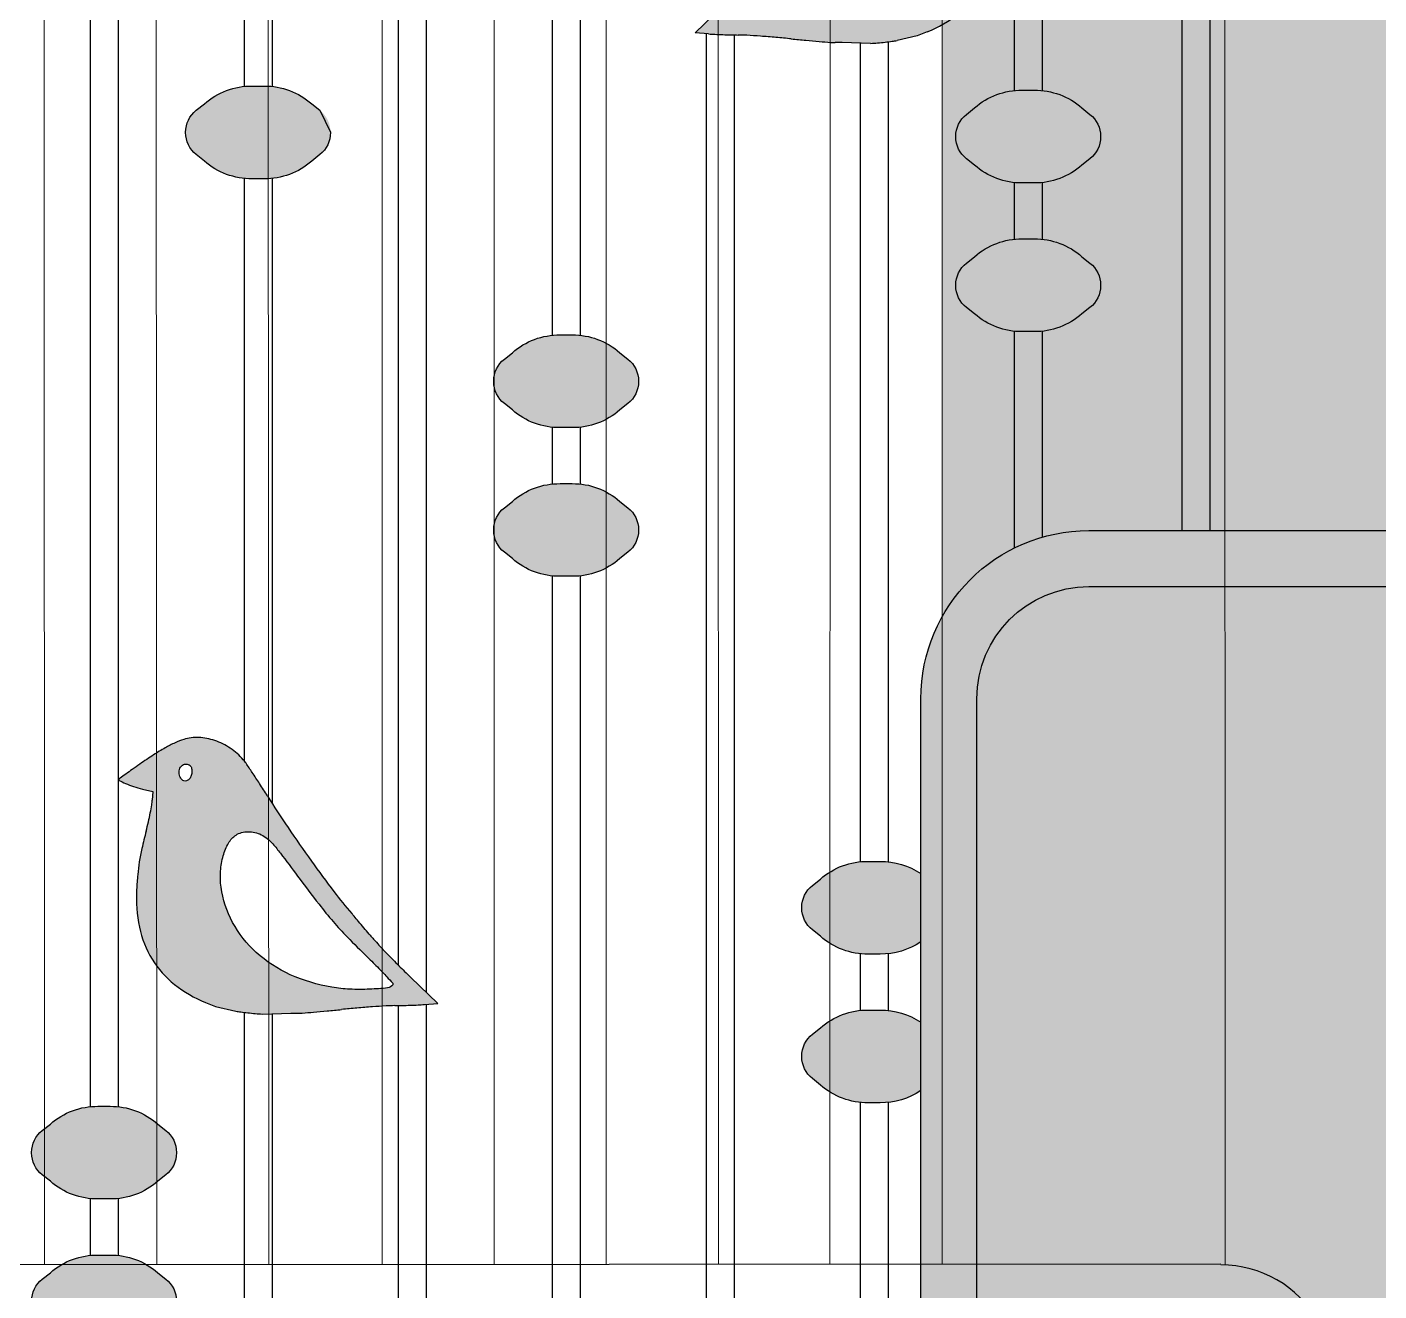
# Model space of a CAD drawing. Header units: millimetres. Extents: x 35877 to 3066687, y -650199 to -40525.
# Drawn here: x 147365.21 to 147389.35, y -179762.83 to -179740.27 of the extents above; entities that cross this region are included whole.
import ezdxf

# ---------------------------------------------------------------- set-up
doc = ezdxf.new("R2010")
doc.units = ezdxf.units.MM
doc.header["$MEASUREMENT"] = 0
for name, color, linetype, lineweight in [('A8_FURNITURE', 32, 'Continuous', 30), ('dim05', 1, 'Continuous', 13), ('Elevation 4.5', 206, 'Continuous', 5), ('FURNITURE', 32, 'Continuous', 9), ('NAME PLATE', 7, 'Continuous', 25)]:
    doc.layers.add(name, color=color, linetype=linetype, lineweight=lineweight)

msp = doc.modelspace()

# ---------------------------------------------------------------- hatches: boundary and pattern name
at = {"layer": 'dim05', "lineweight": 0, "true_color": 0xa47149, "transparency": 33554630}
h = msp.add_hatch(color=35, dxfattribs=at)
h.dxf.hatch_style = 1
h.paths.add_polyline_path([(147392.3251674995, -179711.3997529736), (147346.3330766873, -179711.3997529736), (147346.340726098, -179803.3590777474), (147392.3328169103, -179803.3590777474), (147392.3315776124, -179788.4605452587), (147386.3328169103, -179788.4605452587), (147386.3328169103, -179791.3590777474, -0.4142135623730951), (147383.3328169103, -179794.3590777474), (147355.3352635516, -179794.3590777474, -0.4142135623730951), (147352.3352635516, -179791.3590777474), (147352.3352635516, -179722.3649777924, -0.4142135623730951), (147355.3352635516, -179719.3649777924), (147383.3328169103, -179719.3649777924, -0.4142135623730951), (147386.3328169103, -179722.3649777924), (147386.3328169103, -179749.2606801416), (147392.3283168678, -179749.2606801416)])
h = msp.add_hatch(color=35, dxfattribs=at)
h.dxf.hatch_style = 1
h.paths.add_polyline_path([(147392.3283168678, -179749.2606801416), (147384.1661502436, -179749.2606801416, 0.4142135623730951), (147381.1661502436, -179752.2606801416), (147381.1661502436, -179785.4605452587, 0.4142135623730951), (147384.1661502436, -179788.4605452587), (147392.3315776124, -179788.4605452587), (147392.3314944298, -179787.4605452587), (147384.1661502436, -179787.4605452587, -0.4142135623730951), (147382.1661502436, -179785.4605452587), (147382.1661502436, -179752.2606801416, -0.4142135623730951), (147384.1661502436, -179750.2606801416), (147392.3284000504, -179750.2606801416)])
h = msp.add_hatch(color=35, dxfattribs=at)
h.dxf.hatch_style = 1
h.paths.add_polyline_path([(147392.3284000504, -179750.2606801416), (147384.1661502436, -179750.2606801416, 0.414213562373095), (147382.1661502436, -179752.2606801416), (147382.1661502436, -179785.4605452587, 0.4142135623730951), (147384.1661502436, -179787.4605452587), (147392.3314944298, -179787.4605452587)])
at = {"layer": 'Elevation 4.5', "lineweight": 0, "true_color": 0x000000, "transparency": 33554628}
h = msp.add_hatch(color=18, dxfattribs=at)
h.dxf.hatch_style = 1
edge = h.paths.add_edge_path()
edge.add_arc((147399.4073141215, -179748.7601581318), 22.71277757108558, 507.18851789711357, 507.8382754307384, ccw=False)
edge.add_arc((147394.1272029331, -179745.3558608765), 16.43035654375045, 506.36276235670414, 507.1885178933482, ccw=False)
edge.add_arc((147395.105904978, -179746.0070572031), 17.60590507442646, 505.7126965902337, 506.36267839571167, ccw=False)
edge.add_arc((147381.1170285127, -179736.4690343708), 0.674793347500813, 498.8310564494863, 505.71269656689344, ccw=False)
edge.add_arc((147381.5137451443, -179736.8159538733), 1.201801152872894, 484.0079692633073, 498.83105645645423, ccw=False)
edge.add_arc((147381.4921654534, -179736.7839702627), 1.163218327600577, 468.8201198875571, 484.007969265302, ccw=False)
edge.add_arc((147381.4549291634, -179736.6747211796), 1.047797777297143, 452.784597418169, 468.8200135968284, ccw=False)
edge.add_arc((147381.441058666, -179736.3895470444), 0.7622865198643559, 432.43001919093206, 452.78459742634254, ccw=False)
edge.add_arc((147381.2818520184, -179736.8923438444), 1.289687106465092, 425.01576951251707, 432.4300191824818, ccw=False)
edge.add_arc((147380.7182817354, -179738.1017931858), 2.62399560651567, 420.65778612325323, 425.015769527549, ccw=False)
edge.add_arc((147380.1107307988, -179739.1825696302), 3.863832637452334, 417.08159717631605, 420.65778610862327, ccw=False)
edge.add_arc((147377.52852568, -179743.1712413388), 8.615388727239672, 415.1179514214472, 417.0815971825976, ccw=False)
edge.add_arc((147350.0497832326, -179782.5874069585), 56.66448235709579, 414.95139004013964, 415.11795143395045, ccw=False)
edge.add_arc((147363.5296984054, -179763.3708130617), 33.19140002734221, 414.70247114536494, 414.95138999453985, ccw=False)
edge.add_arc((147342.9120762914, -179792.4927882763), 68.87298886579251, 414.599881686053, 414.7024711920124, ccw=False)
edge.add_arc((147382.6616992296, -179736.5598797369), 0.2543122433924807, 409.23396222174586, 414.5998816835639, ccw=False)
edge.add_arc((147382.8165421685, -179736.380277347), 0.01717651394238802, 298.2086449427716, 409.2339621064502, ccw=False)
edge.add_arc((147382.1381390643, -179735.1155191597), 1.452392192579913, 293.39255604367804, 298.2086449264236, ccw=False)
edge.add_arc((147382.0670158549, -179734.9511045169), 1.631530925651959, 287.9265988577175, 293.39255603968763, ccw=False)
edge.add_arc((147381.9023498802, -179734.442096892), 2.166510967779784, 283.5076512464655, 287.9265988597203, ccw=False)
edge.add_line((147382.4083931378, -179736.5486794313), (147382.2240881805, -179736.5929531681))
edge.add_line((147382.2240881805, -179736.5929531681), (147382.2331373758, -179736.7479395593))
edge.add_arc((147382.9849455685, -179736.7040437106), 0.7530885764697608, 183.3415367850405, 189.8132274063442)
edge.add_arc((147387.6768535605, -179735.8924949337), 5.514665208493895, 189.8132273977349, 191.3045693805245)
edge.add_arc((147388.3275385787, -179735.7624281986), 6.178222552240888, 191.3045063873774, 192.83882660824)
edge.add_arc((147388.5787246621, -179735.7051858225), 6.435848517784304, 192.8387855309574, 194.327813124649)
edge.add_arc((147370.6631408495, -179740.2810738451), 12.0548760364553, 372.79593632246485, 374.32781313336847, ccw=False)
edge.add_arc((147378.5259104309, -179738.4952828632), 3.991862026780903, 369.3030193230325, 372.795936313089, ccw=False)
edge.add_arc((147379.1389145683, -179738.394862079), 3.370687006033028, 365.4349192712607, 369.3029465733015, ccw=False)
edge.add_arc((147375.9882236339, -179738.6946275369), 6.535606071972467, 363.0776751452507, 365.434919261805, ccw=False)
edge.add_arc((147379.9116998852, -179738.4836728624), 2.606462683265474, 348.2130280679449, 363.0776751474744, ccw=False)
edge.add_arc((147380.7074929378, -179738.6497338549), 1.793527977553087, 328.5414436490827, 348.21302806692677, ccw=False)
edge.add_arc((147380.7723888304, -179738.689437569), 1.717449979413286, 308.3756672838874, 328.5414436466636, ccw=False)
edge.add_arc((147380.4452838754, -179738.2763735822), 2.244346087587395, 291.87328044192355, 308.37566728397655, ccw=False)
edge.add_line((147381.2814263463, -179740.3591494053), (147381.1023122526, -179740.4310558002))
edge.add_line((147381.1023122526, -179740.4310558002), (147380.7430629511, -179740.5128554961))
edge.add_arc((147380.4480945137, -179738.9733887682), 1.567470632925063, 277.56564977978604, 280.84665759657577, ccw=False)
edge.add_arc((147379.9050880812, -179734.8850494852), 5.691712875962254, 276.30901441719755, 277.5656498050415, ccw=False)
edge.add_arc((147379.8436417522, -179734.3292772702), 6.250871535311828, 275.0656264996744, 276.3090143952424, ccw=False)
edge.add_arc((147379.9740629832, -179735.8005870328), 4.773792622310335, 273.5437563876856, 275.06562649984016, ccw=False)
edge.add_line((147380.2691348776, -179740.5652516147), (147379.7622951325, -179740.5495378186))
edge.add_line((147379.7622951325, -179740.5495378186), (147379.6363635057, -179740.5495378186))
edge.add_arc((147379.6363635061, -179739.5009615624), 1.048576256143861, 265.59734921097856, 269.99999997773614, ccw=False)
edge.add_arc((147381.8106621596, -179711.2605092123), 29.37260710579882, 265.2029313430513, 265.59734923576883, ccw=False)
edge.add_arc((147381.6070148877, -179713.6876196477), 26.9369681186945, 264.689736578647, 265.20285114690364, ccw=False)
edge.add_arc((147382.5881061526, -179703.1327608433), 37.53732586980061, 264.28949384960623, 264.68967636624086, ccw=False)
edge.add_arc((147376.8801588967, -179760.2131086514), 19.82770500941959, 444.2894938446994, 445.0815518794412)
edge.add_arc((147376.799515898, -179761.1500452042), 20.76810566715427, 445.0815098229188, 445.8465121889648)
edge.add_arc((147376.9634939874, -179758.8918604973), 18.50397515314464, 445.8464822961825, 446.602538210004)
edge.add_arc((147377.8729970716, -179743.5717182185), 3.156859616249403, 446.6025382128933, 449.3996516514537)
edge.add_arc((147377.9896065664, -179732.4432004305), 7.972269097740296, 268.96301938768136, 269.39965163686344, ccw=False)
edge.add_line((147377.8453265298, -179740.4141638501), (147377.1351341249, -179740.3783971254))
edge.add_arc((147361.0108467385, -179723.0700727816), 23.65524752161354, 312.9716816911183, 316.0595494074697)
edge.add_arc((147366.5033069872, -179728.3851678258), 16.01214733226215, 316.1165142699844, 317.103223198142)
edge.add_arc((147375.398110518, -179736.6497969156), 3.870416654803198, 317.1032232022504, 319.9367719981558)
edge.add_arc((147453.9771961048, -179802.7333855224), 98.80242968147073, 499.8483155018872, 499.9367720008196, ccw=False)
edge.add_arc((147440.7656252944, -179791.5879496906), 81.51757089850346, 499.7442981335809, 499.84824900162573, ccw=False)
edge.add_arc((147437.4741675787, -179788.8010489666), 77.20474009557171, 499.6546188707312, 499.7442492773851, ccw=False)
edge.add_arc((147383.1363849082, -179742.6452166186), 5.909891156234724, 499.0555394568858, 499.6546188897753, ccw=False)
edge.add_arc((147372.7980714043, -179733.6758371647), 7.776981894013973, 319.0555394373171, 322.7772869498338)
edge.add_arc((147359.4648835978, -179723.5470635541), 24.52111375975269, 322.7772869481498, 324.358603487159)
edge.add_arc((147357.5719586701, -179722.1897926965), 26.85035160999695, 324.3586034888878, 325.9132567067927)
edge.add_arc((147363.0872240686, -179725.9220473484), 20.19093142486694, 325.9132567050606, 327.8382754334737)
edge = h.paths.add_edge_path(flags=16)
edge.add_arc((147381.5295490251, -179736.2293024672), 0.2322651146118047, 320.0565319747831, 335.5046511043514)
edge.add_arc((147381.5815235187, -179736.2529835134), 0.1751499683182469, 335.5046511316532, 368.709610807853)
edge.add_arc((147381.5907444321, -179736.2515709324), 0.1658214834924032, 368.7096107950683, 403.3021900527262)
edge.add_arc((147381.6283758271, -179736.2161061838), 0.1141120038685766, 403.3021900449339, 446.9972035332137)
edge.add_arc((147381.6290841472, -179736.2026032411), 0.1005904958060329, 446.9972035441938, 494.9999851013681)
edge.add_arc((147381.6256096216, -179736.1991287515), 0.09567680006221069, 494.9999690421509, 528.6741215180718)
edge.add_arc((147381.7854927587, -179736.2311516585), 0.2587353297781608, 528.674121517435, 544.70662123329)
edge.add_arc((147381.798845692, -179736.2300522941), 0.272133442740565, 184.7066212300402, 200.3928668957784)
edge.add_arc((147381.6643850508, -179736.280038704), 0.1286820390840577, 200.3928669125619, 227.8553518017901)
edge.add_arc((147381.6742811951, -179736.2691035667), 0.1434302898713241, 227.8553517775366, 249.4408274158013)
edge.add_arc((147381.6478995305, -179736.3394429938), 0.06830621089635083, 249.4408274535614, 287.0166619993391)
edge.add_arc((147381.6433598876, -179736.3246099199), 0.08381841382622764, 287.016661967595, 320.0565319813447)
edge = h.paths.add_edge_path(flags=16)
edge.add_arc((147380.5611206618, -179737.6391536657), 0.3224896342936749, 416.488537542685, 435.4540182361438)
edge.add_arc((147380.5166327137, -179737.8106080423), 0.4996217341068242, 435.4540182223546, 449.1167772766733)
edge.add_arc((147380.5160498216, -179737.8484180109), 0.5374361954011544, 449.116777292074, 462.3035776651715)
edge.add_arc((147380.5003785707, -179737.7765647213), 0.4638938039961975, 462.3035776448494, 477.0290246828616)
edge.add_arc((147380.5723864389, -179737.9177113125), 0.622347246046015, 477.0290246944884, 488.8525266191497)
edge.add_arc((147380.6841930189, -179738.0565098911), 0.8005767519077509, 488.852526620897, 498.6414718494698)
edge.add_arc((147382.3358663774, -179739.5105324574), 3.00107817356593, 498.6414718435628, 502.7750812498119)
edge.add_arc((147433.7935227384, -179778.6043047275), 67.62470719938264, 502.7750812519495, 503.2057149838819)
edge.add_arc((147345.2000822202, -179712.3417247804), 43.00768952093476, 322.362346444899, 323.20571498449453, ccw=False)
edge.add_arc((147373.4113565424, -179734.0968807731), 7.382378137841509, 319.25591349601183, 322.36234644444687, ccw=False)
edge.add_arc((147374.5129048048, -179735.0458373977), 5.928443046414641, 315.6701561243863, 319.2559134963909, ccw=False)
edge.add_arc((147364.0110603655, -179724.7868318784), 20.60958506176154, 314.2519931123239, 315.6701561233273, ccw=False)
edge.add_arc((147391.3368194058, -179752.8355560049), 18.5494245306522, 494.2519931123489, 495.1327331369088)
edge.add_arc((147381.9277586362, -179743.4699891828), 5.27372242245683, 495.1327331428471, 497.3791390206788)
edge.add_arc((147383.7089012883, -179745.1090310665), 7.694244565161012, 497.379139006891, 498.5496968411185)
edge.add_arc((147377.9577405031, -179740.0297200246), 0.02122358009796283, 498.549696821558, 572.6178815668867)
edge.add_arc((147378.0454812799, -179739.9735688664), 0.125393616470867, 212.6178815554509, 264.115143123585)
edge.add_arc((147378.575477303, -179734.8316124558), 5.294591959775962, 264.1151431314591, 267.5967918650779)
edge.add_arc((147378.5216544697, -179736.1140700541), 4.011005426326134, 267.5967918650412, 272.6627130661531)
edge.add_arc((147378.5827978821, -179737.4287956632), 2.694858799206424, 272.6627130656112, 279.4880150805329)
edge.add_arc((147378.5269229203, -179737.0944704668), 3.033820962743133, 279.4880150801967, 294.1875493503518)
edge.add_arc((147378.8159780872, -179737.7380213684), 2.328334852051495, 294.187549350941, 312.1125866089341)
edge.add_arc((147379.0139505015, -179737.9570250459), 2.033113430747092, 312.1125866110718, 331.436589996265)
edge.add_arc((147379.195347956, -179738.0557731526), 1.826579595609213, 331.436513702412, 352.379205025697)
edge.add_arc((147379.5936612732, -179738.1090666411), 1.424716814798801, 352.3792050319467, 363.8392714698197)
edge.add_arc((147379.7068576341, -179738.1014702145), 1.311265848237073, 363.8392714641251, 376.0342070607451)
edge.add_arc((147379.9629098462, -179738.0278829567), 1.044849219870216, 376.0342070657481, 389.5828357131268)
edge.add_arc((147380.5089875372, -179737.717883999), 0.4169159444802546, 389.5828357105138, 416.4885375356303)
h = msp.add_hatch(color=18, dxfattribs=at)
h.dxf.hatch_style = 1
h.paths.add_polyline_path([(147370.6272885069, -179742.1577721737, 0.2335693837455621), (147370.4372551172, -179741.7576322076), (147370.2925854492, -179741.6433328253, 0.1866468864992518), (147369.4425126736, -179741.3268363353), (147369.2261794486, -179741.3268363353, 0.1866468864992447), (147368.3761066731, -179741.6433328253), (147368.231437005, -179741.7576322076, 0.2294381312187929), (147368.0414036153, -179742.149959495, 0.2335693837448415), (147368.231437005, -179742.5500994612), (147368.3761066731, -179742.6643988435, 0.1866468864992493), (147369.2261794486, -179742.9808953334), (147369.4425126736, -179742.9808953334, 0.1866468864992456), (147370.2925854492, -179742.6643988435), (147370.4372551172, -179742.5500994612, 0.2294381312761698)])
h = msp.add_hatch(color=18, dxfattribs=at)
h.dxf.hatch_style = 1
h.paths.add_polyline_path([(147384.376269073, -179742.2238906581, 0.2335693837455621), (147384.1862356833, -179741.823750692), (147384.0415660153, -179741.7094513097, 0.1866468864992518), (147383.1914932397, -179741.3929548197), (147382.9751600147, -179741.3929548197, 0.1866468864992447), (147382.1250872391, -179741.7094513097), (147381.9804175711, -179741.823750692, 0.2294381312187929), (147381.7903841814, -179742.2160779794, 0.2335693837448415), (147381.9804175711, -179742.6162179456), (147382.1250872391, -179742.7305173278, 0.1866468864992493), (147382.9751600147, -179743.0470138178), (147383.1914932397, -179743.0470138178, 0.1866468864992456), (147384.0415660153, -179742.7305173278), (147384.1862356832, -179742.6162179456, 0.2294381312761698)])
h = msp.add_hatch(color=18, dxfattribs=at)
h.dxf.hatch_style = 1
h.paths.add_polyline_path([(147384.376269073, -179744.8779496562, 0.2335693837455621), (147384.1862356833, -179744.47780969), (147384.0415660153, -179744.3635103077, 0.1866468864992518), (147383.1914932397, -179744.0470138178), (147382.9751600147, -179744.0470138178, 0.1866468864992447), (147382.1250872391, -179744.3635103077), (147381.9804175711, -179744.4778096901, 0.2294381312187929), (147381.7903841814, -179744.8701369775, 0.2335693837448415), (147381.9804175711, -179745.2702769436), (147382.1250872391, -179745.3845763259, 0.1866468864992493), (147382.9751600147, -179745.7010728159), (147383.1914932397, -179745.7010728159, 0.1866468864992456), (147384.0415660153, -179745.3845763259), (147384.1862356832, -179745.2702769437, 0.2294381312761698)])
h = msp.add_hatch(color=18, dxfattribs=at)
h.dxf.hatch_style = 1
h.paths.add_polyline_path([(147376.1268807333, -179746.5917741835, 0.2335693837455621), (147375.9368473437, -179746.1916342174), (147375.7921776756, -179746.0773348351, 0.1866468864992518), (147374.9421049001, -179745.7608383452), (147374.7257716751, -179745.7608383452, 0.1866468864992447), (147373.8756988995, -179746.0773348351), (147373.7310292315, -179746.1916342174, 0.2294381312187929), (147373.5409958418, -179746.5839615049, 0.2335693837448415), (147373.7310292315, -179746.984101471), (147373.8756988995, -179747.0984008533, 0.1866468864992493), (147374.7257716751, -179747.4148973432), (147374.9421049001, -179747.4148973432, 0.1866468864992456), (147375.7921776756, -179747.0984008533), (147375.9368473436, -179746.9841014711, 0.2294381312761698)])
h = msp.add_hatch(color=18, dxfattribs=at)
h.dxf.hatch_style = 1
h.paths.add_polyline_path([(147376.1268807333, -179749.2536458603, 0.2335693837455621), (147375.9368473437, -179748.8535058942), (147375.7921776756, -179748.7392065119, 0.1866468864992518), (147374.9421049001, -179748.422710022), (147374.7257716751, -179748.422710022, 0.1866468864992447), (147373.8756988995, -179748.7392065119), (147373.7310292315, -179748.8535058942, 0.2294381312187929), (147373.5409958418, -179749.2458331817, 0.2335693837448415), (147373.7310292315, -179749.6459731478), (147373.8756988995, -179749.7602725301, 0.1866468864992493), (147374.7257716751, -179750.07676902), (147374.9421049001, -179750.07676902, 0.1866468864992456), (147375.7921776756, -179749.7602725301), (147375.9368473436, -179749.6459731479, 0.2294381312761698)])
h = msp.add_hatch(color=18, dxfattribs=at)
h.dxf.hatch_style = 1
edge = h.paths.add_edge_path()
edge.add_arc((147350.2721545827, -179766.084591326), 22.71277757108558, 32.16172456926157, 32.81148210288643)
edge.add_arc((147355.5522657711, -179762.6802940706), 16.43035654375045, 32.81148210665176, 33.63723764329593)
edge.add_arc((147354.5735637262, -179763.3314903973), 17.60590507442646, 33.63732160428831, 34.28730340976625)
edge.add_arc((147368.5624401914, -179753.793467565), 0.674793347500813, 34.28730343310656, 41.16894355051372)
edge.add_arc((147368.1657235599, -179754.1403870675), 1.201801152872894, 41.16894354354579, 55.9920307366927)
edge.add_arc((147368.1873032507, -179754.1084034568), 1.163218327600577, 55.99203073469801, 71.17988011244289)
edge.add_arc((147368.2245395407, -179753.9991543738), 1.047797777297143, 71.1799864031716, 87.21540258183099)
edge.add_arc((147368.2384100382, -179753.7139802385), 0.7622865198643559, 87.21540257365744, 107.569980809068)
edge.add_arc((147368.3976166858, -179754.2167770386), 1.289687106465092, 107.5699808175182, 114.984230487483)
edge.add_arc((147368.9611869688, -179755.42622638), 2.62399560651567, 114.984230472451, 119.3422138767468)
edge.add_arc((147369.5687379053, -179756.5070028244), 3.863832637452334, 119.3422138913767, 122.918402823684)
edge.add_arc((147372.1509430241, -179760.495674533), 8.615388727239672, 122.9184028174024, 124.8820485785528)
edge.add_arc((147399.6296854716, -179799.9118401526), 56.66448235709579, 124.8820485660495, 125.0486099598604)
edge.add_arc((147386.1497702987, -179780.6952462559), 33.19140002734221, 125.0486100054601, 125.297528854635)
edge.add_arc((147406.7673924128, -179809.8172214705), 68.87298886579251, 125.2975288079876, 125.400118313947)
edge.add_arc((147367.0177694746, -179753.884312931), 0.2543122433924807, 125.400118316436, 130.7660377782542)
edge.add_arc((147366.8629265356, -179753.7047105412), 0.01717651394238802, 130.7660378935498, 241.7913550572283)
edge.add_arc((147367.5413296398, -179752.4399523539), 1.452392192579913, 241.7913550735764, 246.6074439563219)
edge.add_arc((147367.6124528493, -179752.2755377111), 1.631530925651959, 246.6074439603124, 252.0734011422824)
edge.add_arc((147367.7771188239, -179751.7665300861), 2.166510967779784, 252.0734011402797, 256.4923487535344)
edge.add_line((147367.2710755664, -179753.8731126254), (147367.4553805236, -179753.9173863622))
edge.add_line((147367.4553805236, -179753.9173863622), (147367.4463313283, -179754.0723727534))
edge.add_arc((147366.6945231357, -179754.0284769047), 0.7530885764697608, 350.1867725936558, 356.65846321495945, ccw=False)
edge.add_arc((147362.0026151437, -179753.2169281279), 5.514665208493895, 348.6954306194755, 350.18677260226514, ccw=False)
edge.add_arc((147361.3519301255, -179753.0868613927), 6.178222552240888, 347.16117339176003, 348.6954936126226, ccw=False)
edge.add_arc((147361.1007440421, -179753.0296190166), 6.435848517784304, 345.672186875351, 347.1612144690426, ccw=False)
edge.add_arc((147379.0163278546, -179757.6055070392), 12.0548760364553, 165.6721868666316, 167.2040636775351)
edge.add_arc((147371.1535582733, -179755.8197160574), 3.991862026780903, 167.204063686911, 170.6969806769675)
edge.add_arc((147370.5405541358, -179755.7192952732), 3.370687006033028, 170.6970534266985, 174.5650807287393)
edge.add_arc((147373.6912450703, -179756.0190607311), 6.535606071972467, 174.565080738195, 176.9223248547493)
edge.add_arc((147369.767768819, -179755.8081060566), 2.606462683265474, 176.9223248525256, 191.7869719320551)
edge.add_arc((147368.9719757664, -179755.974167049), 1.793527977553087, 191.7869719330732, 211.4585563509173)
edge.add_arc((147368.9070798737, -179756.0138707632), 1.717449979413286, 211.4585563533364, 231.6243327161126)
edge.add_arc((147369.2341848288, -179755.6008067763), 2.244346087587395, 231.6243327160234, 248.1267195580764)
edge.add_line((147368.3980423578, -179757.6835825994), (147368.5771564515, -179757.7554889944))
edge.add_line((147368.5771564515, -179757.7554889944), (147368.9364057531, -179757.8372886902))
edge.add_arc((147369.2313741904, -179756.2978219624), 1.567470632925063, 259.1533424034242, 262.434350220214)
edge.add_arc((147369.7743806229, -179752.2094826793), 5.691712875962254, 262.4343501949585, 263.6909855828025)
edge.add_arc((147369.8358269519, -179751.6537104643), 6.250871535311828, 263.6909856047576, 264.9343735003256)
edge.add_arc((147369.705405721, -179753.125020227), 4.773792622310335, 264.9343735001598, 266.4562436123144)
edge.add_line((147369.4103338265, -179757.8896848089), (147369.9171735717, -179757.8739710127))
edge.add_line((147369.9171735717, -179757.8739710127), (147370.0431051984, -179757.8739710127))
edge.add_arc((147370.043105198, -179756.8253947566), 1.048576256143861, 270.0000000222639, 274.4026507890214)
edge.add_arc((147367.8688065445, -179728.5849424065), 29.37260710579882, 274.4026507642312, 274.7970686569487)
edge.add_arc((147368.0724538165, -179731.0120528419), 26.9369681186945, 274.7971488530964, 275.310263421353)
edge.add_arc((147367.0913625515, -179720.4571940374), 37.53732586980061, 275.3103236337591, 275.7105061503938)
edge.add_arc((147372.7993098074, -179777.5375418456), 19.82770500941959, 94.91844812055871, 95.7105061553006, ccw=False)
edge.add_arc((147372.8799528061, -179778.4744783984), 20.76810566715427, 94.15348781103518, 94.9184901770812, ccw=False)
edge.add_arc((147372.7159747168, -179776.2162936914), 18.50397515314464, 93.39746178999599, 94.1535177038175, ccw=False)
edge.add_arc((147371.8064716325, -179760.8961514126), 3.156859616249403, 90.60034834854628, 93.39746178710669, ccw=False)
edge.add_arc((147371.6898621377, -179749.7676336246), 7.972269097740296, 270.6003483631366, 271.0369806123186)
edge.add_line((147371.8341421743, -179757.7385970443), (147372.5443345793, -179757.7028303195))
edge.add_arc((147388.6686219657, -179740.3945059757), 23.65524752161354, 223.9404505925304, 227.0283183088817, ccw=False)
edge.add_arc((147383.176161717, -179745.70960102), 16.01214733226215, 222.896776801858, 223.8834857300156, ccw=False)
edge.add_arc((147374.2813581861, -179753.9742301098), 3.870416654803198, 220.0632280018442, 222.8967767977496, ccw=False)
edge.add_arc((147295.7022725994, -179820.0578187165), 98.80242968147073, 40.06322799918034, 40.1516844981128)
edge.add_arc((147308.9138434098, -179808.9123828848), 81.51757089850346, 40.15175099837433, 40.25570186641909)
edge.add_arc((147312.2053011254, -179806.1254821608), 77.20474009557171, 40.25575072261492, 40.34538112926886)
edge.add_arc((147366.543083796, -179759.9696498128), 5.909891156234724, 40.3453811102247, 40.94446054311418)
edge.add_arc((147376.8813972998, -179751.0002703588), 7.776981894013973, 217.2227130501662, 220.944460562683, ccw=False)
edge.add_arc((147390.2145851064, -179740.8714967483), 24.52111375975269, 215.641396512841, 217.2227130518501, ccw=False)
edge.add_arc((147392.1075100341, -179739.5142258907), 26.85035160999695, 214.0867432932073, 215.6413965111122, ccw=False)
edge.add_arc((147386.5922446356, -179743.2464805425), 20.19093142486694, 212.1617245665263, 214.0867432949394, ccw=False)
edge = h.paths.add_edge_path(flags=16)
edge.add_arc((147368.1499196791, -179753.5537356613), 0.2322651146118047, 204.4953488956486, 219.9434680252169, ccw=False)
edge.add_arc((147368.0979451855, -179753.5774167076), 0.1751499683182469, 171.290389192147, 204.4953488683468, ccw=False)
edge.add_arc((147368.0887242721, -179753.5760041265), 0.1658214834924032, 136.6978099472737, 171.2903892049318, ccw=False)
edge.add_arc((147368.0510928771, -179753.540539378), 0.1141120038685766, 93.00279646678632, 136.6978099550661, ccw=False)
edge.add_arc((147368.050384557, -179753.5270364352), 0.1005904958060329, 45.000014898631775, 93.00279645580622, ccw=False)
edge.add_arc((147368.0538590826, -179753.5235619457), 0.09567680006221069, 11.325878481928214, 45.00003095784922, ccw=False)
edge.add_arc((147367.8939759455, -179753.5555848527), 0.2587353297781608, -4.7066212332899795, 11.325878482564974, ccw=False)
edge.add_arc((147367.8806230121, -179753.5544854882), 0.272133442740565, 339.6071331042216, 355.2933787699598, ccw=False)
edge.add_arc((147368.0150836533, -179753.6044718982), 0.1286820390840577, 312.14464819820995, 339.6071330874381, ccw=False)
edge.add_arc((147368.0051875091, -179753.5935367608), 0.1434302898713241, 290.55917258419873, 312.14464822246345, ccw=False)
edge.add_arc((147368.0315691736, -179753.663876188), 0.06830621089635083, 252.9833380006609, 290.55917254643856, ccw=False)
edge.add_arc((147368.0361088166, -179753.6490431141), 0.08381841382622764, 219.9434680186553, 252.98333803240502, ccw=False)
edge = h.paths.add_edge_path(flags=16)
edge.add_arc((147369.1183480423, -179754.9635868599), 0.3224896342936749, 104.54598176385619, 123.51146245731499, ccw=False)
edge.add_arc((147369.1628359904, -179755.1350412365), 0.4996217341068242, 90.8832227233267, 104.5459817776453, ccw=False)
edge.add_arc((147369.1634188826, -179755.172851205), 0.5374361954011544, 77.69642233482853, 90.88322270792588, ccw=False)
edge.add_arc((147369.1790901335, -179755.1009979154), 0.4638938039961975, 62.970975317138425, 77.69642235515062, ccw=False)
edge.add_arc((147369.1070822653, -179755.2421445066), 0.622347246046015, 51.14747338085027, 62.970975305511615, ccw=False)
edge.add_arc((147368.9952756853, -179755.3809430853), 0.8005767519077509, 41.35852815053022, 51.14747337910302, ccw=False)
edge.add_arc((147367.3436023267, -179756.8349656516), 3.00107817356593, 37.224918750188124, 41.3585281564371, ccw=False)
edge.add_arc((147315.8859459658, -179795.9287379217), 67.62470719938264, 36.79428501611818, 37.22491874805053, ccw=False)
edge.add_arc((147404.4793864839, -179729.6661579746), 43.00768952093476, 216.7942850155055, 217.637653555101)
edge.add_arc((147376.2681121618, -179751.4213139672), 7.382378137841509, 217.6376535555531, 220.7440865039881)
edge.add_arc((147375.1665638993, -179752.3702705919), 5.928443046414641, 220.7440865036091, 224.3298438756137)
edge.add_arc((147385.6684083386, -179742.1112650725), 20.60958506176154, 224.3298438766727, 225.7480068876762)
edge.add_arc((147358.3426492983, -179770.1599891991), 18.5494245306522, 44.86726686309112, 45.748006887651115, ccw=False)
edge.add_arc((147367.7517100679, -179760.794422377), 5.27372242245683, 42.62086097932121, 44.86726685715291, ccw=False)
edge.add_arc((147365.9705674159, -179762.4334642606), 7.694244565161012, 41.450303158881525, 42.62086099310898, ccw=False)
edge.add_arc((147371.7217282011, -179757.3541532187), 0.02122358009796283, -32.61788156688658, 41.45030317844203, ccw=False)
edge.add_arc((147371.6339874243, -179757.2980020605), 0.125393616470867, 275.88485687641503, 327.3821184445491, ccw=False)
edge.add_arc((147371.1039914011, -179752.15604565), 5.294591959775962, 272.4032081349221, 275.8848568685409, ccw=False)
edge.add_arc((147371.1578142344, -179753.4385032483), 4.011005426326134, 267.33728693384694, 272.40320813495885, ccw=False)
edge.add_arc((147371.096670822, -179754.7532288574), 2.694858799206424, 260.5119849194672, 267.33728693438877, ccw=False)
edge.add_arc((147371.1525457839, -179754.418903661), 3.033820962743133, 245.8124506496482, 260.51198491980324, ccw=False)
edge.add_arc((147370.863490617, -179755.0624545625), 2.328334852051495, 227.8874133910659, 245.81245064905892, ccw=False)
edge.add_arc((147370.6655182027, -179755.2814582401), 2.033113430747092, 208.563410003735, 227.8874133889282, ccw=False)
edge.add_arc((147370.4841207482, -179755.3802063467), 1.826579595609213, 187.620794974303, 208.563486297588, ccw=False)
edge.add_arc((147370.085807431, -179755.4334998353), 1.424716814798801, 176.1607285301803, 187.6207949680533, ccw=False)
edge.add_arc((147369.9726110701, -179755.4259034087), 1.311265848237073, 163.965792939255, 176.1607285358748, ccw=False)
edge.add_arc((147369.7165588579, -179755.3523161509), 1.044849219870216, 150.4171642868732, 163.9657929342519, ccw=False)
edge.add_arc((147369.170481167, -179755.0423171931), 0.4169159444802546, 123.51146246436971, 150.4171642894861, ccw=False)
h = msp.add_hatch(color=18, dxfattribs=at)
h.dxf.hatch_style = 1
h.paths.add_polyline_path([(147381.1661502436, -179755.3829084984, 0.1540341310282323), (147380.4416971265, -179755.1643258437), (147380.2253639015, -179755.1643258437, 0.1866468864992425), (147379.3752911259, -179755.4808223336), (147379.2306214579, -179755.5951217159, 0.2294381312187928), (147379.0405880682, -179755.9874490034, 0.2335693837448415), (147379.2306214579, -179756.3875889695), (147379.3752911259, -179756.5018883518, 0.1866468864992494), (147380.2253639015, -179756.8183848417), (147380.4416971265, -179756.8183848417, 0.154034131035368), (147381.1661502436, -179756.599802187)])
h = msp.add_hatch(color=18, dxfattribs=at)
h.dxf.hatch_style = 1
h.paths.add_polyline_path([(147381.1661502436, -179758.0291548178, 0.1540341310282323), (147380.4416971265, -179757.8105721631), (147380.2253639015, -179757.8105721631, 0.1866468864992425), (147379.3752911259, -179758.127068653), (147379.2306214579, -179758.2413680353, 0.2294381312187928), (147379.0405880682, -179758.6336953228, 0.2335693837448415), (147379.2306214579, -179759.0338352889), (147379.3752911259, -179759.1481346712, 0.1866468864992494), (147380.2253639015, -179759.4646311611), (147380.4416971265, -179759.4646311611, 0.154034131035368), (147381.1661502436, -179759.2460485064)])
h = msp.add_hatch(color=18, dxfattribs=at)
h.dxf.hatch_style = 1
h.paths.add_polyline_path([(147367.8774923937, -179760.3672255314, 0.2335693837455621), (147367.687459004, -179759.9670855653), (147367.542789336, -179759.852786183, 0.1866468864992518), (147366.6927165604, -179759.536289693), (147366.4763833354, -179759.536289693, 0.1866468864992447), (147365.6263105599, -179759.852786183), (147365.4816408918, -179759.9670855653, 0.2294381312187929), (147365.2916075021, -179760.3594128527, 0.2335693837448415), (147365.4816408918, -179760.7595528189), (147365.6263105599, -179760.8738522012, 0.1866468864992493), (147366.4763833354, -179761.1903486911), (147366.6927165604, -179761.1903486911, 0.1866468864992456), (147367.542789336, -179760.8738522012), (147367.687459004, -179760.7595528189, 0.2294381312761698)])
h = msp.add_hatch(color=18, dxfattribs=at)
h.dxf.hatch_style = 1
h.paths.add_polyline_path([(147367.8773237627, -179763.0201133558, 0.2335693837455621), (147367.6872903731, -179762.6199733897), (147367.542620705, -179762.5056740074, 0.1866468864992518), (147366.6925479294, -179762.1891775175), (147366.4762147045, -179762.1891775175, 0.1866468864992447), (147365.6261419289, -179762.5056740074), (147365.4814722608, -179762.6199733897, 0.2294381312187929), (147365.2914388712, -179763.0123006772, 0.2335693837448415), (147365.4814722608, -179763.4124406433), (147365.6261419289, -179763.5267400256, 0.1866468864992493), (147366.4762147045, -179763.8432365155), (147366.6925479294, -179763.8432365155, 0.1866468864992456), (147367.542620705, -179763.5267400256), (147367.687290373, -179763.4124406434, 0.2294381312761698)])
at = {"layer": 'NAME PLATE', "lineweight": 0, "true_color": 0x000000, "transparency": 33554687}
h = msp.add_hatch(color=18, dxfattribs=at)
h.dxf.hatch_style = 1
h.set_gradient(color1=(153, 155, 55), color2=(229, 232, 120), name='INVCYLINDER')
h.paths.add_polyline_path([(147386.5848422192, -179724.4331572106, 0.4109880837196706), (147381.5476447298, -179719.4511910097), (147381.5476447298, -179762.3972749645), (147386.5848422192, -179762.3936251742)], flags=17)
h.paths.add_polyline_path([(147386.5850094371, -179766.4111629302, 0.9852287181319922), (147386.5226064458, -179762.4127009826), (147381.5476447298, -179762.3972749645), (147381.5476447298, -179789.3580342925), (147357.4855009232, -179789.3580342925), (147357.4855009232, -179719.4508876503, 0.4142438736979137), (147352.5028196509, -179724.4331572536), (147352.455553519, -179789.3826911348, 0.4139882622943566), (147357.4555520395, -179794.3865375537), (147381.5048659361, -179794.4050383065, 0.4196556007892562), (147386.6135037284, -179789.377809019)])

# ---------------------------------------------------------------- linework, layer by layer
at = {"layer": 'A8_FURNITURE', "linetype": 'ByBlock', "lineweight": 15, "transparency": 33554687}
for p, q in [((147365.5239728932, -179762.3627316185), (147365.5101484476, -179719.404435046, -487.9421630689676)), ((147367.5239728157, -179762.3621749048), (147367.510148672, -179719.4045679915, -487.9134593371583)), ((147369.5239727383, -179762.361618191), (147369.5101488963, -179719.404700937, -487.884758061)), ((147371.5460764087, -179719.4048362706, 2.387592677821921), (147371.5493715744, -179762.3615854691)), ((147373.5460768116, -179719.4049692161, 2.386277242904157), (147373.5493721138, -179762.3632447592)), ((147375.5460773075, -179719.4051021616, 2.384537402067849), (147375.5493734208, -179762.3676616167)), ((147377.5468291981, -179719.4052351571, -0.1817113195797617), (147377.553613931, -179762.3533723591, -160.2193061978)), ((147379.5448158902, -179762.3516755908, -160.2096370109974), (147379.5475851222, -179719.4053681528, -0.182592512647517)), ((147386.5847825531, -179724.3858714471, -42.33362148404757), (147386.6015441689, -179762.3663314111, -172.4779544589025))]:
    msp.add_line(p, q, dxfattribs=at)
at = {"layer": 'A8_FURNITURE', "linetype": 'ByBlock', "transparency": 33554687}
msp.add_line((147363.5245211989, -179762.3623931173, 0.1018996002810582), (147386.5236929953, -179762.3457286614), dxfattribs=at)
at = {"layer": 'A8_FURNITURE', "linetype": 'ByBlock', "lineweight": 15, "transparency": 33554687}
msp.add_lwpolyline([(147381.5448152437, -179762.349971326), (147381.5475850639, -179719.4055010982)], dxfattribs=at)
at = {"layer": 'A8_FURNITURE', "linetype": 'ByBlock', "transparency": 33554687}
msp.add_arc((147386.5236929953, -179764.36481556), 1.999999924652877, 269.9840513279892, 90, dxfattribs=at)
at = {"layer": 'Elevation 4.5', "color": 18, "lineweight": 30, "true_color": 0x000000, "transparency": 33554687}
for p, q in [((147366.3345499479, -179719.8649777924), (147366.3345499479, -179752.3410726498)), ((147366.8345499479, -179719.8649777924), (147366.8345499479, -179748.1861331124)), ((147371.8341421743, -179721.9297396089), (147371.8341421743, -179757.0124973377)), ((147372.3341421743, -179721.9297396089), (147372.3341421743, -179757.4998589045)), ((147382.8333266272, -179727.5944371949), (147382.8333266272, -179741.4069919509)), ((147383.3333266272, -179727.6118115953), (147383.3333266272, -179741.4069919508)), ((147369.0843460611, -179729.4199573883), (147369.0843460611, -179741.3330607878)), ((147369.5843460611, -179729.4030292508), (147369.5843460611, -179741.3330607877)), ((147374.5839382875, -179734.8462558144), (147374.5839382875, -179741.0447278958)), ((147375.0839382875, -179734.8462558144), (147375.0839382875, -179741.0277997584)), ((147377.1351341249, -179740.3783971254), (147377.6259228477, -179739.904469052)), ((147377.3757941423, -179740.3951970857), (147377.1351341249, -179740.3783971254)), ((147377.3337344008, -179740.3922609853), (147377.3337344008, -179763.3994282343)), ((147381.2814248372, -179740.3591500111), (147381.1023122526, -179740.4310558002)), ((147377.8337344008, -179740.4139455923), (147377.8337344008, -179763.3994282343)), ((147379.7622951325, -179740.5495378186), (147379.6363624646, -179740.5495378186)), ((147380.2691348777, -179740.5652516147), (147379.7622951325, -179740.5495378186)), ((147380.083530514, -179740.5594972335), (147380.083530514, -179755.1705502961)), ((147380.5835305139, -179740.5361831172), (147380.583530514, -179755.1705502961)), ((147381.1023122526, -179740.4310558002), (147380.7430629511, -179740.5128554961)), ((147366.3345499479, -179741.0435991719), (147366.3345499479, -179752.3410726498)), ((147366.8345499479, -179741.0402992337), (147366.8345499479, -179752.3036973532)), ((147374.5839382875, -179741.0447278958), (147374.5839382875, -179745.7748754763)), ((147375.0839382875, -179741.0277997584), (147375.0839382875, -179745.7748754763)), ((147369.0843460611, -179742.974670881), (147369.0843460611, -179753.3657289474)), ((147369.5843460611, -179742.974670881), (147369.5843460611, -179754.1278911994)), ((147382.8333266272, -179743.0486020441), (147382.8333266272, -179744.0610509489)), ((147383.3333266272, -179743.0486020441), (147383.3333266272, -179744.0610509489)), ((147382.8333266272, -179745.7026610422), (147382.8333266272, -179749.573008062)), ((147383.3333266272, -179745.7026610422), (147383.3333266272, -179749.3785967244)), ((147374.5839382875, -179747.4164855695), (147374.5839382875, -179748.4289344744)), ((147375.0839382875, -179747.4164855695), (147375.0839382875, -179748.4289344744)), ((147374.5839382875, -179750.0705445676), (147374.5839382875, -179760.8490358703)), ((147375.0839382875, -179750.0705445676), (147375.0839382875, -179760.8494811018)), ((147366.3345499479, -179752.3410726498), (147366.3345499479, -179759.5425141454)), ((147366.8345499479, -179752.3036973532), (147366.8345499479, -179759.5425141454)), ((147367.2710751618, -179753.8731125282), (147367.4553805236, -179753.9173863622)), ((147367.4553805236, -179753.9173863622), (147367.4463313674, -179754.0723720849)), ((147371.8341421743, -179754.7877744384), (147371.8341421743, -179757.0124973377)), ((147372.3341421743, -179754.6620933716), (147372.3341421743, -179757.4998589045)), ((147375.0839382875, -179755.8674370296), (147375.0839382876, -179765.2953148955)), ((147374.5839382875, -179756.1305292917), (147374.5839382875, -179765.334684699)), ((147380.083530514, -179756.8121603893), (147380.083530514, -179757.8246092942)), ((147380.583530514, -179756.8121603893), (147380.583530514, -179757.8246092941)), ((147372.5443345793, -179757.7028303195), (147372.0535458564, -179757.2289022461)), ((147368.3980438669, -179757.6835832052), (147368.5771564515, -179757.7554889944)), ((147368.5771564515, -179757.7554889944), (147368.9364057531, -179757.8372886902)), ((147371.8341421743, -179757.7385970443), (147371.8341421743, -179762.643943092)), ((147371.8341421743, -179757.7385970443), (147371.8341421743, -179762.643943092)), ((147372.3036745618, -179757.7196302799), (147372.5443345793, -179757.7028303195)), ((147372.3341421743, -179757.7175034012), (147372.3341421743, -179762.5320983271)), ((147372.3341421743, -179757.7175034011), (147372.3341421743, -179762.5320983271)), ((147369.0843460611, -179757.8592125636), (147369.0843460611, -179793.8465463402)), ((147369.4103338265, -179757.8896848089), (147369.9171735717, -179757.8739710127)), ((147369.5843460611, -179757.884289824), (147369.5843460611, -179793.8590777474)), ((147369.9171735717, -179757.8739710127), (147370.0431062396, -179757.8739710127)), ((147380.083530514, -179759.4662193874), (147380.083530514, -179774.5517245567)), ((147380.583530514, -179759.4662193874), (147380.583530514, -179774.5517245566)), ((147366.3345499479, -179761.1841242387), (147366.3345499479, -179762.1965731435)), ((147366.8345499479, -179761.1841242386), (147366.8345499479, -179762.1965731435)), ((147372.3341421743, -179762.5320983271), (147372.3341421743, -179770.5111394426)), ((147371.8341421743, -179762.643943092), (147371.8341421743, -179770.5012571922))]:
    msp.add_line(p, q, dxfattribs=at)
for points in [[(147385.8328169103, -179749.2606801416), (147385.8328169103, -179722.3649777924, 0.4142135623730951), (147383.3328169103, -179719.8649777924), (147355.3352635516, -179719.8649777924, 0.4142135623730951), (147352.8352635516, -179722.3649777924), (147352.8352635516, -179791.3590777474, 0.4142135623730951), (147355.3352635516, -179793.8590777474), (147383.3328169103, -179793.8590777474, 0.4142135623730951), (147385.8328169103, -179791.3590777474), (147385.8328169103, -179788.4605452587)], [(147381.1661502436, -179756.599802187, -0.1540341310353647), (147380.4416971265, -179756.8183848417), (147380.2253639015, -179756.8183848417, -0.1866468864992491), (147379.3752911259, -179756.5018883518), (147379.2306214579, -179756.3875889695, -0.2294381312374742), (147379.0405880682, -179755.995261682), (147379.0405880682, -179755.9874490034, -0.2294381312374741), (147379.2306214579, -179755.5951217159), (147379.3752911259, -179755.4808223336, -0.1866468864992491), (147380.2253639015, -179755.1643258437), (147380.4416971265, -179755.1643258437, -0.1540341310282269), (147381.1661502436, -179755.3829084984)], [(147381.1661502436, -179759.253861185, -0.1540341310315644), (147380.4416971265, -179759.4724438398), (147380.2253639015, -179759.4724438398, -0.1866468864992491), (147379.3752911259, -179759.1559473498), (147379.2306214579, -179759.0416479676, -0.2294381312374742), (147379.0405880682, -179758.6493206801), (147379.0405880682, -179758.6415080014, -0.2294381312374741), (147379.2306214579, -179758.249180714), (147379.3752911259, -179758.1348813317, -0.1866468864992491), (147380.2253639015, -179757.8183848417), (147380.4416971265, -179757.8183848417, -0.1540341310319655), (147381.1661502436, -179758.0369674965)]]:
    msp.add_lwpolyline(points, format="xyb", dxfattribs=at)
for points in [[(147370.6272885069, -179742.149959495), (147370.6272885069, -179742.1577721737, -0.2294381312374742), (147370.4372551173, -179742.5500994612), (147370.2925854492, -179742.6643988435, -0.1866468864992491), (147369.4425126736, -179742.9808953334), (147369.2261794487, -179742.9808953334, -0.1866468864992491), (147368.3761066731, -179742.6643988435), (147368.231437005, -179742.5500994612, -0.2294381312374742), (147368.0414036154, -179742.1577721737), (147368.0414036154, -179742.149959495, -0.2294381312374741), (147368.2314370051, -179741.7576322076), (147368.3761066731, -179741.6433328253, -0.1866468864992491), (147369.2261794487, -179741.3268363353), (147369.4425126736, -179741.3268363353, -0.1866468864992491), (147370.2925854492, -179741.6433328253), (147370.4372551173, -179741.7576322076)], [(147384.376269073, -179742.2238906581), (147384.376269073, -179742.2317033368, -0.2294381312374742), (147384.1862356833, -179742.6240306243), (147384.0415660153, -179742.7383300066, -0.1866468864992491), (147383.1914932397, -179743.0548264965), (147382.9751600147, -179743.0548264965, -0.1866468864992491), (147382.1250872391, -179742.7383300066), (147381.9804175711, -179742.6240306243, -0.2294381312374742), (147381.7903841814, -179742.2317033368), (147381.7903841814, -179742.2238906581, -0.2294381312374741), (147381.9804175711, -179741.8315633707), (147382.1250872391, -179741.7172639884, -0.1866468864992491), (147382.9751600147, -179741.4007674984), (147383.1914932397, -179741.4007674984, -0.1866468864992491), (147384.0415660153, -179741.7172639884), (147384.1862356833, -179741.8315633707, -0.2294381312374741)], [(147384.376269073, -179744.8779496562), (147384.376269073, -179744.8857623349, -0.2294381312374742), (147384.1862356833, -179745.2780896224), (147384.0415660153, -179745.3923890046, -0.1866468864992491), (147383.1914932397, -179745.7088854946), (147382.9751600147, -179745.7088854946, -0.1866468864992491), (147382.1250872391, -179745.3923890046), (147381.9804175711, -179745.2780896224, -0.2294381312374742), (147381.7903841814, -179744.8857623349), (147381.7903841814, -179744.8779496562, -0.2294381312374741), (147381.9804175711, -179744.4856223688), (147382.1250872391, -179744.3713229865, -0.1866468864992491), (147382.9751600147, -179744.0548264965), (147383.1914932397, -179744.0548264965, -0.1866468864992491), (147384.0415660153, -179744.3713229865), (147384.1862356833, -179744.4856223688, -0.2294381312374741)], [(147376.1268807333, -179746.5917741836), (147376.1268807333, -179746.5995868623, -0.2294381312374742), (147375.9368473437, -179746.9919141497), (147375.7921776756, -179747.106213532, -0.1866468864992491), (147374.9421049001, -179747.422710022), (147374.7257716751, -179747.422710022, -0.1866468864992491), (147373.8756988995, -179747.106213532), (147373.7310292315, -179746.9919141497, -0.2294381312374742), (147373.5409958418, -179746.5995868623), (147373.5409958418, -179746.5917741836, -0.2294381312374741), (147373.7310292315, -179746.1994468961), (147373.8756988995, -179746.0851475138, -0.1866468864992491), (147374.7257716751, -179745.7686510239), (147374.9421049001, -179745.7686510239, -0.1866468864992491), (147375.7921776756, -179746.0851475138), (147375.9368473437, -179746.1994468961, -0.2294381312374741)], [(147376.1268807333, -179749.2458331817), (147376.1268807333, -179749.2536458603, -0.2294381312374742), (147375.9368473437, -179749.6459731478), (147375.7921776756, -179749.7602725301, -0.1866468864992491), (147374.9421049001, -179750.07676902), (147374.7257716751, -179750.07676902, -0.1866468864992491), (147373.8756988995, -179749.7602725301), (147373.7310292315, -179749.6459731478, -0.2294381312374742), (147373.5409958418, -179749.2536458603), (147373.5409958418, -179749.2458331817, -0.2294381312374741), (147373.7310292315, -179748.8535058942), (147373.8756988995, -179748.7392065119, -0.1866468864992491), (147374.7257716751, -179748.422710022), (147374.9421049001, -179748.422710022, -0.1866468864992491), (147375.7921776756, -179748.7392065119), (147375.9368473437, -179748.8535058942, -0.2294381312374741)], [(147368.1215127602, -179753.455908195, -0.147998), (147368.1476726946, -179753.5047721541, -0.070065), (147368.1518391543, -179753.5768106957, -0.06855499999999999), (147368.1357006922, -179753.6493115805, -0.120405), (147368.1014299264, -179753.6998835763, -0.09446399999999999), (147368.0555565588, -179753.7278319836, -0.16544), (147368.0115795091, -179753.7291919729, -0.145171), (147367.9718470908, -179753.7028572117, -0.06750700000000001), (147367.9385597784, -179753.6500376646, -0.145904), (147367.9248146531, -179753.550896335, -0.152099), (147367.9680484783, -179753.4622758663, -0.193), (147368.0451156337, -179753.4265840271, -0.212568)], [(147369.3899024976, -179754.6877720589, -0.051635), (147369.497490463, -179754.7574822182, -0.042739), (147369.5961804288, -179754.8519472205, -0.018038), (147369.733260043, -179755.0194750283, -0.001879), (147370.0392098926, -179755.4253426334, 0.00368), (147370.4221008064, -179755.9294907831, 0.013555), (147370.6749893793, -179756.2396627, 0.015647), (147370.9257821106, -179756.5129999791, 0.006188), (147371.2867286802, -179756.8734561911, -0.003843), (147371.4894309294, -179757.0739935105, -0.009801), (147371.6323727969, -179757.2233434121, -0.005108), (147371.7376359081, -179757.3401038341, -0.334926), (147371.7396045, -179757.3655934236, -0.228559), (147371.6468439273, -179757.4227348524, -0.015192), (147371.3260174228, -179757.4459802872, -0.022109), (147370.9714743587, -179757.445177927, -0.029789), (147370.6524523353, -179757.4112231922, -0.06422699999999999), (147369.9095182115, -179757.1863848422, -0.078375), (147369.3021204077, -179756.7896679983, -0.084521), (147368.8798351706, -179756.2535108782, -0.091628), (147368.6736747736, -179755.6224425788, -0.050044), (147368.6642871537, -179755.3381158555, -0.053263), (147368.7123574412, -179755.0637171092, -0.059186), (147368.8079131627, -179754.8364936109, -0.11794), (147368.9402994144, -179754.6947035202, -0.082944), (147369.0373540915, -179754.6514337818, -0.059685), (147369.1551346436, -179754.6354788616, -0.057602), (147369.2779423088, -179754.6477587855, -0.06434)], [(147367.8774923937, -179760.3594128527), (147367.8774923937, -179760.3672255313, -0.2294381312374742), (147367.687459004, -179760.7595528188), (147367.542789336, -179760.8738522011, -0.1866468864992491), (147366.6927165604, -179761.1903486911), (147366.4763833354, -179761.1903486911, -0.1866468864992491), (147365.6263105598, -179760.8738522011), (147365.4816408918, -179760.7595528188, -0.2294381312374742), (147365.2916075021, -179760.3672255314), (147365.2916075021, -179760.3594128527, -0.2294381312374741), (147365.4816408918, -179759.9670855652), (147365.6263105598, -179759.8527861829, -0.1866468864992491), (147366.4763833354, -179759.536289693), (147366.6927165604, -179759.536289693, -0.1866468864992491), (147367.542789336, -179759.8527861829), (147367.687459004, -179759.9670855652, -0.2294381312374741)], [(147367.8774923937, -179763.0134718508), (147367.8774923937, -179763.0212845294, -0.2294381312374742), (147367.687459004, -179763.4136118169), (147367.5427893359, -179763.5279111992, -0.1866468864992491), (147366.6927165604, -179763.8444076891), (147366.4763833354, -179763.8444076891, -0.1866468864992491), (147365.6263105598, -179763.5279111992), (147365.4816408918, -179763.4136118169, -0.2294381312374742), (147365.2916075021, -179763.0212845294), (147365.2916075021, -179763.0134718508, -0.2294381312374741), (147365.4816408918, -179762.6211445633), (147365.6263105598, -179762.506845181, -0.1866468864992491), (147366.4763833354, -179762.1903486911), (147366.6927165604, -179762.1903486911, -0.1866468864992491), (147367.5427893359, -179762.506845181), (147367.687459004, -179762.6211445633, -0.2294381312374741)]]:
    msp.add_lwpolyline(points, format="xyb", close=True, dxfattribs=at)
for centre, radius, start, end in [((147380.4452838754, -179738.2763735823), 2.244346087537092, 291.8732389279165, 308.3754096230558), ((147377.7431186455, -179735.1332846924), 5.274717938023607, 266.0067643554096, 267.2349449276284), ((147378.1200895215, -179727.3279473314), 13.08915319337521, 267.2349539160567, 267.8578720971102), ((147378.1393922644, -179726.8113963585), 13.60606469751603, 267.8579505656648, 268.4765142992965), ((147377.9896065656, -179732.4432004314), 7.972269096788517, 268.4765259327656, 269.3996705361492), ((147377.8729970717, -179743.5717182188), 3.156859616601853, 86.60256285979156, 89.3996039381618), ((147376.9634939868, -179758.8918604981), 18.50397515404232, 85.84647004990286, 86.60254241329741), ((147376.7995158987, -179761.1500452046), 20.7681056674129, 85.0814908770329, 85.84650128126262), ((147376.8801588973, -179760.2131086513), 19.8277050092522, 84.2894783309214, 85.08153203304984), ((147382.5881061559, -179703.1327608445), 37.53732586885415, 264.2895020406215, 264.6896553610252), ((147381.6070148879, -179713.6876196444), 26.93696812207203, 264.6897073106216, 265.2028474573946), ((147381.8106621625, -179711.2605092126), 29.37260710572787, 265.2029279507498, 265.5973517088049), ((147379.6363635059, -179739.5009615628), 1.048576255737577, 265.5974186441508, 269.9999431039906), ((147379.9740629833, -179735.8005870337), 4.773792621397258, 273.5437563888298, 275.0655099281179), ((147379.8436417512, -179734.329277271), 6.250871534586711, 275.0655374832266, 276.3088437040395), ((147379.9050880826, -179734.8850494849), 5.691712876012644, 276.3088269270941, 277.5656545473372), ((147380.4480945134, -179738.9733887685), 1.567470632715429, 277.5656670727859, 280.8466576100875), ((147369.5687379052, -179756.5070028249), 3.863832637864203, 119.34230036194, 122.9184126580655), ((147368.961186969, -179755.4262263793), 2.623995605995932, 114.9842620505962, 119.3423412243176), ((147368.3976166856, -179754.2167770386), 1.289687106467398, 107.570058227055, 114.9842947078556), ((147368.2384100382, -179753.7139802386), 0.7622865199143046, 87.21550114132543, 107.5701117891655), ((147368.2245395406, -179753.9991543739), 1.04779777737952, 71.17894093709971, 87.21547428581611), ((147368.1873032507, -179754.1084034569), 1.163218327678083, 55.99033052553898, 71.17893838429171), ((147368.1657235599, -179754.1403870674), 1.201801152876731, 41.16895437226045, 55.9903851069887), ((147399.6296854788, -179799.9118401427), 56.66448235315305, 124.8820412123029, 125.0486573099169), ((147372.1509430233, -179760.4956745328), 8.615388726649833, 122.9184072270361, 124.8820001330462), ((147368.5624401913, -179753.793467565), 0.6747933476355904, 34.28728766469953, 41.16896283715737), ((147354.5735637292, -179763.3314904001), 17.60590507348274, 33.6396330497445, 34.28730281757502), ((147406.7673924109, -179809.8172214636), 68.87298885913003, 125.2974447403911, 125.4001187704237), ((147386.1497702823, -179780.6952462671), 33.19140002708405, 125.0486907877701, 125.2973543724523), ((147355.5522657708, -179762.6802940697), 16.43035654344781, 32.81145026824061, 33.63971445101947), ((147366.8629265356, -179753.7047105412), 0.01717651394821247, 130.7660965104146, 241.7913230660666), ((147367.0177694747, -179753.8843129312), 0.2543122435719983, 125.4002412998834, 130.7660417286933), ((147367.5413296397, -179752.439952354), 1.452392192378978, 241.7913546969738, 246.6073872706736), ((147367.6124528492, -179752.2755377106), 1.631530926074752, 246.6073935026667, 252.0732910358252), ((147367.7771188238, -179751.7665300863), 2.166510967498774, 252.0733182190897, 256.4923377517696), ((147350.272154582, -179766.084591326), 22.7127775716815, 32.16172667348464, 32.81145907321563), ((147366.6945231357, -179754.0284769046), 0.7530885764547112, 350.1867285793645, 356.6585141558095), ((147386.592244636, -179743.246480543), 20.19093142500675, 212.1617221963812, 214.0865859447733), ((147361.3519301259, -179753.0868613919), 6.178222552010446, 347.1610928608862, 348.6963676043108), ((147362.0026151428, -179753.2169281279), 5.514665209368815, 348.6964097871125, 350.1867665950334), ((147379.0163278551, -179757.6055070376), 12.05487603655545, 165.672203676951, 167.2040408262527), ((147361.1007440427, -179753.0296190162), 6.435848517269968, 345.6721553977517, 347.1611371658564), ((147392.1075100343, -179739.5142258896), 26.85035161077118, 214.0866249709603, 215.6411502206608), ((147371.153558273, -179755.8197160577), 3.991862026580391, 167.2039946496221, 170.6960167389348), ((147370.5405541362, -179755.7192952727), 3.370687006320364, 170.6959118642013, 174.5650719962681), ((147390.2145851062, -179740.8714967488), 24.5211137593664, 215.6411268245672, 217.2226944170244), ((147373.6912450703, -179756.0190607308), 6.535606071959995, 174.5650762340503, 176.9223706527605), ((147369.7677688188, -179755.8081060566), 2.606462683102706, 176.9224396811572, 191.7870045928489), ((147376.8813972999, -179751.0002703583), 7.776981894470183, 217.2226542962441, 220.9444901039464), ((147366.5430837967, -179759.9696498129), 5.909891155698539, 40.34533837242013, 40.944421678113), ((147312.2053011163, -179806.1254821583), 77.20474010099319, 40.25393379182151, 40.34537785101263), ((147308.9138434078, -179808.9123828896), 81.51757090312233, 40.15176540673549, 40.25398107157789), ((147368.9719757664, -179755.974167049), 1.793527977537208, 191.7870193976384, 211.4572634356016), ((147295.7022725923, -179820.0578187293), 98.8024296951526, 40.06323170780024, 40.1516963876642), ((147374.2813581862, -179753.9742301094), 3.870416655076666, 220.0631333865116, 222.8968382302372), ((147383.1761617182, -179745.7096010222), 16.01214733164903, 222.896791642502, 223.8834188702524), ((147384.44358676, -179744.490657876), 17.77060933858912, 223.8833701468443, 224.8626636515209), ((147368.9070798738, -179756.0138707632), 1.717449979410189, 211.4572061628537, 231.6246694259514), ((147382.1497764755, -179746.7734989326), 14.53441884502409, 224.8626611529594, 226.0012335160835), ((147369.2341848288, -179755.6008067764), 2.244346087537092, 231.6245903782496, 248.1267610720835), ((147372.8799528054, -179778.4744783987), 20.7681056674129, 94.15349871873738, 94.9185091246277), ((147372.7159747174, -179776.2162936923), 18.50397515404232, 93.39745758670259, 94.15352995009712), ((147371.8064716325, -179760.896151413), 3.156859616601853, 90.60039606350583, 93.39743714020844), ((147371.6898621386, -179749.7676336255), 7.972269096788517, 270.6003294621767, 271.5234740689025), ((147371.5400764397, -179744.1358295527), 13.60606469751603, 271.5234857007036, 272.1420494343353), ((147371.5593791826, -179744.6523805255), 13.08915319337521, 272.142127904552, 272.7650460839433), ((147371.9363500586, -179752.4577178865), 5.274717938023607, 272.7650550723715, 273.9932356462554), ((147369.2313741907, -179756.2978219627), 1.567470632715429, 259.1533423915507, 262.43433292887), ((147369.7743806216, -179752.2094826791), 5.691712876012644, 262.4343454510069, 263.6911730712479), ((147369.835826953, -179751.6537104652), 6.250871534586711, 263.6911562976185, 264.9344625167734), ((147369.7054057208, -179753.1250202279), 4.773792621397258, 264.934490073543, 266.4562436128343), ((147370.0431051983, -179756.825394757), 1.048576255737577, 270.0000568976769, 274.4025813558492), ((147367.8688065417, -179728.5849424068), 29.37260710572787, 274.4026482911951, 274.7970720492501), ((147368.0724538162, -179731.0120528385), 26.93696812207203, 274.7971525442723, 275.3102926893719), ((147367.0913625482, -179720.4571940387), 37.53732586885415, 275.3103446406365, 275.7104979593785), ((147372.7993098069, -179777.5375418454), 19.8277050092522, 94.91846796861732, 95.71052167073483)]:
    msp.add_arc(centre, radius, start, end, dxfattribs=at)
at = {"layer": 'FURNITURE', "lineweight": 30, "transparency": 33554687}
for points in [[(147386.3328169103, -179749.2606801416), (147386.3328169103, -179722.3649777924, 0.414213562373095), (147383.3328169103, -179719.3649777924), (147355.3352635516, -179719.3649777924, 0.414213562373095), (147352.3352635516, -179722.3649777924), (147352.3352635516, -179791.3590777474, 0.414213562373095), (147355.3352635516, -179794.3590777474), (147383.3328169103, -179794.3590777474, 0.414213562373095), (147386.3328169103, -179791.3590777474), (147386.3328169103, -179788.4605452587)], [(147392.3328169103, -179788.4605452587), (147384.1661502436, -179788.4605452587, -0.4142135623730951), (147381.1661502436, -179785.4605452587), (147381.1661502436, -179752.2606801416, -0.4142135623730951), (147384.1661502436, -179749.2606801416), (147392.3328169103, -179749.2606801416)], [(147392.3328169103, -179787.4605452587), (147384.1661502436, -179787.4605452587, -0.4142135623730951), (147382.1661502436, -179785.4605452587), (147382.1661502436, -179752.2606801416, -0.4142135623730951), (147384.1661502436, -179750.2606801416), (147392.3328169103, -179750.2606801416)]]:
    msp.add_lwpolyline(points, format="xyb", dxfattribs=at)

doc.saveas('drawing.dxf')
